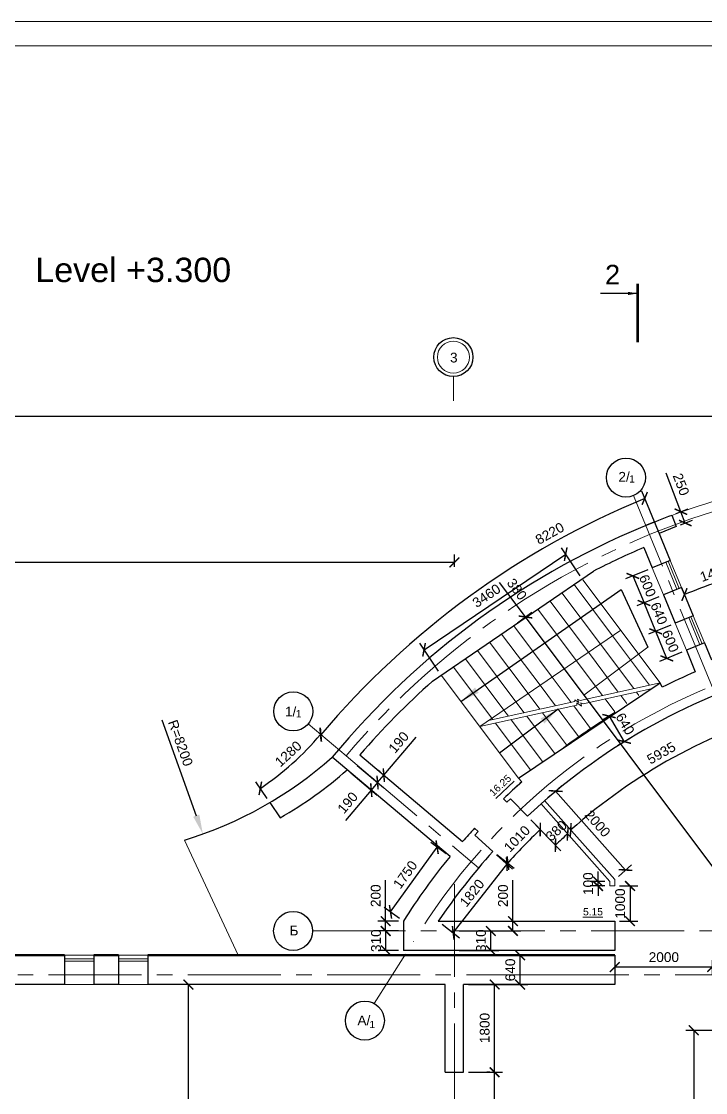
# Model space of a CAD drawing. Header units: millimetres. Extents: x -273 to 3634, y 3015 to 4572.
# Drawn here: x 3207.6 to 3348, y 3983.5 to 4203.3 of the extents above; entities that cross this region are included whole.
import ezdxf

# ---------------------------------------------------------------- set-up
doc = ezdxf.new("R2010")
doc.units = ezdxf.units.MM
doc.linetypes.add('ACAD_ISO10W100', pattern=[18, 12, -3, 0, -3])
doc.linetypes.add('CENTER2', pattern=[28.575, 19.05, -3.175, 3.175, -3.175])
doc.layers.add('@', color=250, linetype='Continuous', lineweight=60)
doc.styles.get("Standard").update_dxf_attribs({"font": 'arial.ttf', "height": 2})
doc.dimstyles.new('ISO-25', dxfattribs={"dimtxt": 2, "dimasz": 2, "dimexe": 1.6, "dimexo": 1, "dimgap": 1, "dimtad": 1, "dimdsep": 46, "dimtxsty": 'Standard', "dimblk": 'ARCHTICK', "dimcen": 2, "dimadec": 0, "dimazin": 0, "dimtfac": 1, "dimtmove": 0, "dimatfit": 3, "dimfxl": 1, "dimarcsym": 0})

# ---------------------------------------------------------------- blocks, each defined once
blk = doc.blocks.new('_ArchTick')
at = {"color": 0, "linetype": 'ByBlock', "lineweight": 15, "const_width": 0.15}
blk.add_lwpolyline([(-0.5, -0.5), (0.5, 0.5)], dxfattribs=at)
blk = doc.blocks.new('*D642')
at = {"layer": '@', "color": 0, "lineweight": -2, "transparency": 16777216}
for p, q in [((2935.43, 4094.91), (2935.43, 4123.82)), ((3356.43, 4114.67), (3356.43, 4123.82)), ((3356.43, 4122.22), (2935.43, 4122.22))]:
    blk.add_line(p, q, dxfattribs=at)
at = {"layer": 'Defpoints', "color": 0, "lineweight": 15, "transparency": 16777216}
for p in [(2935.43, 4122.22), (3356.43, 4113.67), (2935.43, 4093.91)]:
    blk.add_point(p, dxfattribs=at)
at = {"layer": '@', "color": 0, "lineweight": -2, "transparency": 16777216, "xscale": 2, "yscale": 2, "zscale": 2, "rotation": 180}
blk.add_blockref('_ArchTick', (2935.43, 4122.22), dxfattribs=at)
at = {"layer": '@', "color": 0, "lineweight": -2, "transparency": 16777216, "xscale": 2, "yscale": 2, "zscale": 2}
blk.add_blockref('_ArchTick', (3356.43, 4122.22), dxfattribs=at)
at = {"layer": '@', "color": 0, "lineweight": 15, "transparency": 16777216, "insert": (3145.25, 4124.24), "char_height": 2, "attachment_point": 5}
blk.add_mtext('42100', dxfattribs=at)
blk = doc.blocks.new('*D643')
at = {"layer": '@', "color": 0, "lineweight": -2, "transparency": 16777216}
for p, q in [((2995.43, 4093.31), (2995.43, 4093.91)), ((3296.43, 4091.42), (3296.43, 4093.91)), ((3296.43, 4092.31), (2995.43, 4092.31))]:
    blk.add_line(p, q, dxfattribs=at)
at = {"layer": 'Defpoints', "color": 0, "lineweight": 15, "transparency": 16777216}
for p in [(2995.43, 4092.31), (2995.43, 4092.31), (3296.43, 4090.42)]:
    blk.add_point(p, dxfattribs=at)
at = {"layer": '@', "color": 0, "lineweight": -2, "transparency": 16777216, "xscale": 2, "yscale": 2, "zscale": 2, "rotation": 180}
blk.add_blockref('_ArchTick', (2995.43, 4092.31), dxfattribs=at)
at = {"layer": '@', "color": 0, "lineweight": -2, "transparency": 16777216, "xscale": 2, "yscale": 2, "zscale": 2}
blk.add_blockref('_ArchTick', (3296.43, 4092.31), dxfattribs=at)
at = {"layer": '@', "color": 0, "lineweight": 15, "transparency": 16777216, "insert": (3168.18, 4094.33), "char_height": 2, "attachment_point": 5}
blk.add_mtext('30100', dxfattribs=at)
blk = doc.blocks.new('*D828')
at = {"layer": '@', "color": 0, "lineweight": -2, "transparency": 16777216}
for p, q in [((3342.91, 4102.7), (3339.91, 4110.6)), ((3341.95, 4102.34), (3344.4, 4103.27)), ((3343.8, 4100.37), (3342.91, 4102.7)), ((3342.84, 4100), (3345.29, 4100.94))]:
    blk.add_line(p, q, dxfattribs=at)
at = {"layer": 'Defpoints', "color": 0, "lineweight": 15, "transparency": 16777216}
for p in [(3341.02, 4101.99), (3341.91, 4099.65), (3343.8, 4100.37)]:
    blk.add_point(p, dxfattribs=at)
at = {"layer": '@', "color": 0, "lineweight": -2, "transparency": 16777216, "xscale": 2, "yscale": 2, "zscale": 2}
for p, rotation in [((3342.91, 4102.7), 110.8190490607094), ((3343.8, 4100.37), 290.8190490607094)]:
    blk.add_blockref('_ArchTick', p, dxfattribs=dict(at, rotation=rotation))
at = {"layer": '@', "color": 0, "lineweight": 15, "transparency": 16777216, "insert": (3342.94, 4108.3), "char_height": 2, "attachment_point": 5, "rotation": 290.819}
blk.add_mtext('250', dxfattribs=at)
blk = doc.blocks.new('*D829')
at = {"layer": '@', "color": 0, "lineweight": -2, "transparency": 16777216}
blk.add_line((3338.63, 4097.81), (3334.88, 4106.91), dxfattribs=at)
blk.add_arc((3401.75, 3944.87), 173.69, 112.426, 139.8196, dxfattribs=at)
at = {"layer": 'Defpoints', "color": 0, "lineweight": 15, "transparency": 16777216}
for p in [(3339.02, 4096.88), (3340.74, 4092.71), (3288.51, 4076.58), (3266.43, 4059.15), (3274.2, 4052.58)]:
    blk.add_point(p, dxfattribs=at)
at = {"layer": '@', "color": 0, "lineweight": -2, "transparency": 16777216, "xscale": 2, "yscale": 2, "zscale": 2}
for p, rotation in [((3335.49, 4105.43), 22.42595490476333), ((3269.05, 4056.94), 229.8195882931295)]:
    blk.add_blockref('_ArchTick', p, dxfattribs=dict(at, rotation=rotation))
at = {"layer": '@', "color": 0, "lineweight": 15, "transparency": 16777216, "insert": (3316, 4098.24), "char_height": 2, "attachment_point": 5, "rotation": 29.2108}
blk.add_mtext('8220', dxfattribs=at)
blk = doc.blocks.new('*D830')
at = {"layer": '@', "color": 0, "lineweight": -2, "transparency": 16777216}
blk.add_line((3236.39, 4059.97), (3243.47, 4040.33), dxfattribs=at)
at = {"layer": '@', "color": 0, "lineweight": 15, "transparency": 16777216}
blk.add_solid([(3244.1, 4040.56), (3242.85, 4040.11), (3244.83, 4036.57)], dxfattribs=at)
at = {"layer": 'Defpoints', "color": 0, "lineweight": 15, "transparency": 16777216}
for p in [(3217, 4113.7), (3244.83, 4036.57)]:
    blk.add_point(p, dxfattribs=at)
at = {"layer": '@', "color": 0, "lineweight": 15, "transparency": 16777216, "insert": (3240.24, 4055.24), "char_height": 2, "attachment_point": 5, "rotation": 289.8446}
blk.add_mtext('R=8200', dxfattribs=at)
blk = doc.blocks.new('*D698')
at = {"layer": '@', "color": 0, "lineweight": -2, "transparency": 16777216}
blk.add_line((3312.12, 4039.48), (3318.29, 4033.13), dxfattribs=at)
blk.add_arc((3368.03, 3982), 72.93, 131.5265, 134.2083, dxfattribs=at)
at = {"layer": 'Defpoints', "color": 0, "lineweight": 15, "transparency": 16777216}
for p in [(3307.93, 4043.79), (3314.19, 4042.8), (3311.43, 4040.19), (3318, 4035.07), (3328.33, 4026.84)]:
    blk.add_point(p, dxfattribs=at)
at = {"layer": '@', "color": 0, "lineweight": -2, "transparency": 16777216, "xscale": 2, "yscale": 2, "zscale": 2}
for p, rotation in [((3319.68, 4036.6), 41.52648655951358), ((3317.18, 4034.28), 224.2083280847324)]:
    blk.add_blockref('_ArchTick', p, dxfattribs=dict(at, rotation=rotation))
at = {"layer": '@', "color": 0, "lineweight": 15, "transparency": 16777216, "insert": (3317.36, 4037.24), "char_height": 2, "attachment_point": 5, "rotation": 42.5333}
blk.add_mtext('380', dxfattribs=at)
blk = doc.blocks.new('*D832')
at = {"layer": '@', "color": 0, "lineweight": -2, "transparency": 16777216}
for p, q in [((3325.9, 4026.84), (3325.9, 4028.84)), ((3327.33, 4026.84), (3324.3, 4026.84)), ((3325.9, 4025.9), (3325.9, 4026.84)), ((3327.33, 4025.9), (3324.3, 4025.9)), ((3325.9, 4025.9), (3325.9, 4023.9))]:
    blk.add_line(p, q, dxfattribs=at)
at = {"layer": 'Defpoints', "color": 0, "lineweight": 15, "transparency": 16777216}
for p in [(3325.9, 4026.84), (3328.33, 4026.84), (3328.33, 4025.9)]:
    blk.add_point(p, dxfattribs=at)
at = {"layer": '@', "color": 0, "lineweight": -2, "transparency": 16777216, "xscale": 2, "yscale": 2, "zscale": 2}
for p, rotation in [((3325.9, 4026.84), 270), ((3325.9, 4025.9), 90)]:
    blk.add_blockref('_ArchTick', p, dxfattribs=dict(at, rotation=rotation))
at = {"layer": '@', "color": 0, "lineweight": 15, "transparency": 16777216, "insert": (3323.88, 4026.37), "char_height": 2, "attachment_point": 5, "rotation": 90}
blk.add_mtext('100', dxfattribs=at)
blk = doc.blocks.new('*D699')
at = {"layer": '@', "color": 0, "lineweight": -2, "transparency": 16777216}
blk.add_line((3312.12, 4039.48), (3318.29, 4033.13), dxfattribs=at)
blk.add_arc((3368.03, 3982), 72.93, 131.5265, 134.2083, dxfattribs=at)
at = {"layer": 'Defpoints', "color": 0, "lineweight": 15, "transparency": 16777216}
for p in [(3307.93, 4043.79), (3314.19, 4042.8), (3311.43, 4040.19), (3318, 4035.07), (3328.33, 4026.84)]:
    blk.add_point(p, dxfattribs=at)
at = {"layer": '@', "color": 0, "lineweight": -2, "transparency": 16777216, "xscale": 2, "yscale": 2, "zscale": 2}
for p, rotation in [((3319.68, 4036.6), 41.52648655951342), ((3317.18, 4034.28), 224.20832808473)]:
    blk.add_blockref('_ArchTick', p, dxfattribs=dict(at, rotation=rotation))
at = {"layer": '@', "color": 0, "lineweight": 15, "transparency": 16777216, "insert": (3317.36, 4037.24), "char_height": 2, "attachment_point": 5, "rotation": 42.5333}
blk.add_mtext('380', dxfattribs=at)
blk = doc.blocks.new('*D700')
at = {"layer": '@', "color": 0, "lineweight": -2, "transparency": 16777216}
for p, q in [((3315.73, 4044.08), (3318.41, 4046.44)), ((3317.21, 4045.38), (3331.55, 4029.18)), ((3330.08, 4027.88), (3332.75, 4030.24))]:
    blk.add_line(p, q, dxfattribs=at)
at = {"layer": 'Defpoints', "color": 0, "lineweight": 15, "transparency": 16777216}
for p in [(3314.98, 4043.41), (3331.55, 4029.18), (3329.33, 4027.21)]:
    blk.add_point(p, dxfattribs=at)
at = {"layer": '@', "color": 0, "lineweight": -2, "transparency": 16777216, "xscale": 2, "yscale": 2, "zscale": 2}
for p, rotation in [((3317.21, 4045.38), 131.5264865595127), ((3331.55, 4029.18), 311.5264865595127)]:
    blk.add_blockref('_ArchTick', p, dxfattribs=dict(at, rotation=rotation))
at = {"layer": '@', "color": 0, "lineweight": 15, "transparency": 16777216, "insert": (3325.81, 4038.71), "char_height": 2, "attachment_point": 5, "rotation": 311.5265}
blk.add_mtext('2000', dxfattribs=at)
blk = doc.blocks.new('*D701')
at = {"layer": '@', "color": 0, "lineweight": -2, "transparency": 16777216}
blk.add_line((3363.33, 4068.69), (3365.67, 4060.62), dxfattribs=at)
blk.add_arc((3397.78, 3949.92), 116.86, 106.1767, 131.5265, dxfattribs=at)
at = {"layer": 'Defpoints', "color": 0, "lineweight": 15, "transparency": 16777216}
for p in [(3361.37, 4075.43), (3363.05, 4069.65), (3349.08, 4056.15), (3314.94, 4043.46), (3329.33, 4027.21)]:
    blk.add_point(p, dxfattribs=at)
at = {"layer": '@', "color": 0, "lineweight": -2, "transparency": 16777216, "xscale": 2, "yscale": 2, "zscale": 2}
for p, rotation in [((3365.22, 4062.15), 16.17674262462586), ((3320.3, 4037.41), 221.526486559513)]:
    blk.add_blockref('_ArchTick', p, dxfattribs=dict(at, rotation=rotation))
at = {"layer": '@', "color": 0, "lineweight": 15, "transparency": 16777216, "insert": (3338.88, 4053.18), "char_height": 2, "attachment_point": 5, "rotation": 29.7008}
blk.add_mtext('5935', dxfattribs=at)
blk = doc.blocks.new('*D714')
at = {"layer": '@', "color": 0, "lineweight": -2, "transparency": 16777216}
for p, q in [((3308.44, 4018.68), (3308.44, 4027.12)), ((3304.92, 4018.68), (3310.04, 4018.68)), ((3308.44, 4016.68), (3308.44, 4018.68)), ((3304.92, 4016.68), (3310.04, 4016.68))]:
    blk.add_line(p, q, dxfattribs=at)
at = {"layer": 'Defpoints', "color": 0, "lineweight": 15, "transparency": 16777216}
for p in [(3303.92, 4018.68), (3308.44, 4018.68), (3303.92, 4016.68)]:
    blk.add_point(p, dxfattribs=at)
at = {"layer": '@', "color": 0, "lineweight": -2, "transparency": 16777216, "xscale": 2, "yscale": 2, "zscale": 2}
for p, rotation in [((3308.44, 4018.68), 90), ((3308.44, 4016.68), 270)]:
    blk.add_blockref('_ArchTick', p, dxfattribs=dict(at, rotation=rotation))
at = {"layer": '@', "color": 0, "lineweight": 15, "transparency": 16777216, "insert": (3306.42, 4023.9), "char_height": 2, "attachment_point": 5, "rotation": 90}
blk.add_mtext('200', dxfattribs=at)
blk = doc.blocks.new('*D864')
at = {"layer": '@', "color": 0, "lineweight": -2, "transparency": 16777216}
for p, q in [((3282.32, 4018.68), (3282.32, 4027.12)), ((3284.97, 4018.68), (3280.72, 4018.68)), ((3282.32, 4016.68), (3282.32, 4018.68)), ((3284.97, 4016.68), (3280.72, 4016.68))]:
    blk.add_line(p, q, dxfattribs=at)
at = {"layer": 'Defpoints', "color": 0, "lineweight": 15, "transparency": 16777216}
for p in [(3285.97, 4018.68), (3282.32, 4016.68), (3285.97, 4016.68)]:
    blk.add_point(p, dxfattribs=at)
at = {"layer": '@', "color": 0, "lineweight": -2, "transparency": 16777216, "xscale": 2, "yscale": 2, "zscale": 2}
for p, rotation in [((3282.32, 4018.68), 90), ((3282.32, 4016.68), 270)]:
    blk.add_blockref('_ArchTick', p, dxfattribs=dict(at, rotation=rotation))
at = {"layer": '@', "color": 0, "lineweight": 15, "transparency": 16777216, "insert": (3280.3, 4023.9), "char_height": 2, "attachment_point": 5, "rotation": 90}
blk.add_mtext('200', dxfattribs=at)
blk = doc.blocks.new('*D865')
at = {"layer": '@', "color": 0, "lineweight": -2, "transparency": 16777216}
for p, q in [((3283.33, 4020.58), (3292.9, 4033.85)), ((3294.72, 4032.53), (3291.6, 4034.79)), ((3285.15, 4019.26), (3282.03, 4021.51))]:
    blk.add_line(p, q, dxfattribs=at)
at = {"layer": 'Defpoints', "color": 0, "lineweight": 15, "transparency": 16777216}
for p in [(3292.9, 4033.85), (3295.54, 4031.95), (3285.97, 4018.68)]:
    blk.add_point(p, dxfattribs=at)
at = {"layer": '@', "color": 0, "lineweight": -2, "transparency": 16777216, "xscale": 2, "yscale": 2, "zscale": 2}
for p, rotation in [((3292.9, 4033.85), 54.20815051343161), ((3283.33, 4020.58), 234.2081505134316)]:
    blk.add_blockref('_ArchTick', p, dxfattribs=dict(at, rotation=rotation))
at = {"layer": '@', "color": 0, "lineweight": 15, "transparency": 16777216, "insert": (3286.36, 4028.23), "char_height": 2, "attachment_point": 5, "rotation": 54.2082}
blk.add_mtext('1750', dxfattribs=at)
blk = doc.blocks.new('*D715')
at = {"layer": '@', "color": 0, "lineweight": -2, "transparency": 16777216}
for p, q in [((3305.14, 4032.37), (3308.68, 4029.59)), ((3296.2, 4016.27), (3307.42, 4030.58)), ((3293.92, 4018.06), (3297.46, 4015.28))]:
    blk.add_line(p, q, dxfattribs=at)
at = {"layer": 'Defpoints', "color": 0, "lineweight": 15, "transparency": 16777216}
for p in [(3304.35, 4032.99), (3307.42, 4030.58), (3293.13, 4018.68)]:
    blk.add_point(p, dxfattribs=at)
at = {"layer": '@', "color": 0, "lineweight": -2, "transparency": 16777216, "xscale": 2, "yscale": 2, "zscale": 2}
for p, rotation in [((3307.42, 4030.58), 51.90416584074842), ((3296.2, 4016.27), 231.9041658407484)]:
    blk.add_blockref('_ArchTick', p, dxfattribs=dict(at, rotation=rotation))
at = {"layer": '@', "color": 0, "lineweight": 15, "transparency": 16777216, "insert": (3300.05, 4024.46), "char_height": 2, "attachment_point": 5, "rotation": 51.9042}
blk.add_mtext('1820', dxfattribs=at)
blk = doc.blocks.new('*D866')
at = {"layer": '@', "color": 0, "lineweight": -2, "transparency": 16777216}
for p, q in [((3240.86, 4005.68), (3240.26, 4005.68)), ((3241.86, 3949.68), (3241.86, 4005.68)), ((3240.86, 3949.68), (3240.26, 3949.68))]:
    blk.add_line(p, q, dxfattribs=at)
at = {"layer": 'Defpoints', "color": 0, "lineweight": 15, "transparency": 16777216}
for p in [(3241.86, 4005.68), (3241.86, 4005.68), (3241.86, 3949.68)]:
    blk.add_point(p, dxfattribs=at)
at = {"layer": '@', "color": 0, "lineweight": -2, "transparency": 16777216, "xscale": 2, "yscale": 2, "zscale": 2}
for p, rotation in [((3241.86, 4005.68), 90), ((3241.86, 3949.68), 270)]:
    blk.add_blockref('_ArchTick', p, dxfattribs=dict(at, rotation=rotation))
at = {"layer": '@', "color": 0, "lineweight": 15, "transparency": 16777216, "insert": (3239.84, 3978.03), "char_height": 2, "attachment_point": 5, "rotation": 90}
blk.add_mtext('5600', dxfattribs=at)
blk = doc.blocks.new('*D867')
at = {"layer": '@', "color": 0, "lineweight": -2, "transparency": 16777216}
for p, q in [((3303.68, 3987.68), (3303.08, 3987.68)), ((3304.68, 3967.68), (3304.68, 3987.68)), ((3299.33, 3967.68), (3306.28, 3967.68))]:
    blk.add_line(p, q, dxfattribs=at)
at = {"layer": 'Defpoints', "color": 0, "lineweight": 15, "transparency": 16777216}
for p in [(3304.68, 3987.68), (3304.68, 3987.68), (3298.33, 3967.68)]:
    blk.add_point(p, dxfattribs=at)
at = {"layer": '@', "color": 0, "lineweight": -2, "transparency": 16777216, "xscale": 2, "yscale": 2, "zscale": 2}
for p, rotation in [((3304.68, 3987.68), 90), ((3304.68, 3967.68), 270)]:
    blk.add_blockref('_ArchTick', p, dxfattribs=dict(at, rotation=rotation))
at = {"layer": '@', "color": 0, "lineweight": 15, "transparency": 16777216, "insert": (3302.66, 3977.9), "char_height": 2, "attachment_point": 5, "rotation": 90}
blk.add_mtext('2000', dxfattribs=at)
blk = doc.blocks.new('*D868')
at = {"layer": '@', "color": 0, "lineweight": -2, "transparency": 16777216}
for p, q in [((3297.43, 4016.68), (3305.52, 4016.68)), ((3303.92, 4012.68), (3303.92, 4016.68)), ((3297.43, 4012.68), (3305.52, 4012.68))]:
    blk.add_line(p, q, dxfattribs=at)
at = {"layer": 'Defpoints', "color": 0, "lineweight": 15, "transparency": 16777216}
for p in [(3296.43, 4016.68), (3303.92, 4016.68), (3296.43, 4012.68)]:
    blk.add_point(p, dxfattribs=at)
at = {"layer": '@', "color": 0, "lineweight": -2, "transparency": 16777216, "xscale": 2, "yscale": 2, "zscale": 2}
for p, rotation in [((3303.92, 4016.68), 90), ((3303.92, 4012.68), 270)]:
    blk.add_blockref('_ArchTick', p, dxfattribs=dict(at, rotation=rotation))
at = {"layer": '@', "color": 0, "lineweight": 15, "transparency": 16777216, "insert": (3301.9, 4014.68), "char_height": 2, "attachment_point": 5, "rotation": 90}
blk.add_mtext('310', dxfattribs=at)
blk = doc.blocks.new('*D869')
at = {"layer": '@', "color": 0, "lineweight": -2, "transparency": 16777216}
for p, q in [((3284.97, 4016.68), (3280.78, 4016.68)), ((3282.38, 4012.68), (3282.38, 4016.68)), ((3284.97, 4012.68), (3280.78, 4012.68))]:
    blk.add_line(p, q, dxfattribs=at)
at = {"layer": 'Defpoints', "color": 0, "lineweight": 15, "transparency": 16777216}
for p in [(3282.38, 4016.68), (3285.97, 4016.68), (3285.97, 4012.68)]:
    blk.add_point(p, dxfattribs=at)
at = {"layer": '@', "color": 0, "lineweight": -2, "transparency": 16777216, "xscale": 2, "yscale": 2, "zscale": 2}
for p, rotation in [((3282.38, 4016.68), 90), ((3282.38, 4012.68), 270)]:
    blk.add_blockref('_ArchTick', p, dxfattribs=dict(at, rotation=rotation))
at = {"layer": '@', "color": 0, "lineweight": 15, "transparency": 16777216, "insert": (3280.36, 4014.68), "char_height": 2, "attachment_point": 5, "rotation": 90}
blk.add_mtext('310', dxfattribs=at)
blk = doc.blocks.new('*D716')
at = {"layer": '@', "color": 0, "lineweight": -2, "transparency": 16777216}
for p, q in [((3305.92, 4011.68), (3311.53, 4011.68)), ((3309.93, 4005.68), (3309.93, 4011.68)), ((3305.68, 4005.68), (3311.53, 4005.68))]:
    blk.add_line(p, q, dxfattribs=at)
at = {"layer": 'Defpoints', "color": 0, "lineweight": 15, "transparency": 16777216}
for p in [(3304.92, 4011.68), (3309.93, 4011.68), (3304.68, 4005.68)]:
    blk.add_point(p, dxfattribs=at)
at = {"layer": '@', "color": 0, "lineweight": -2, "transparency": 16777216, "xscale": 2, "yscale": 2, "zscale": 2}
for p, rotation in [((3309.93, 4011.68), 90), ((3309.93, 4005.68), 270)]:
    blk.add_blockref('_ArchTick', p, dxfattribs=dict(at, rotation=rotation))
at = {"layer": '@', "color": 0, "lineweight": 15, "transparency": 16777216, "insert": (3307.91, 4008.68), "char_height": 2, "attachment_point": 5, "rotation": 90}
blk.add_mtext('640', dxfattribs=at)
blk = doc.blocks.new('*D870')
at = {"layer": '@', "color": 0, "lineweight": -2, "transparency": 16777216}
for p, q in [((3299.33, 4005.68), (3306.28, 4005.68)), ((3304.68, 3987.68), (3304.68, 4005.68)), ((3299.33, 3987.68), (3306.28, 3987.68))]:
    blk.add_line(p, q, dxfattribs=at)
at = {"layer": 'Defpoints', "color": 0, "lineweight": 15, "transparency": 16777216}
for p in [(3298.33, 4005.68), (3304.68, 4005.68), (3298.33, 3987.68)]:
    blk.add_point(p, dxfattribs=at)
at = {"layer": '@', "color": 0, "lineweight": -2, "transparency": 16777216, "xscale": 2, "yscale": 2, "zscale": 2}
for p, rotation in [((3304.68, 4005.68), 90), ((3304.68, 3987.68), 270)]:
    blk.add_blockref('_ArchTick', p, dxfattribs=dict(at, rotation=rotation))
at = {"layer": '@', "color": 0, "lineweight": 15, "transparency": 16777216, "insert": (3302.66, 3996.76), "char_height": 2, "attachment_point": 5, "rotation": 90}
blk.add_mtext('1800', dxfattribs=at)
blk = doc.blocks.new('*D871')
at = {"layer": '@', "color": 0, "lineweight": -2, "transparency": 16777216}
blk.add_line((3258.02, 4043.85), (3255.73, 4047.27), dxfattribs=at)
blk.add_arc((3223.19, 4095.66), 59.92, 303.9129, 319.8196, dxfattribs=at)
at = {"layer": 'Defpoints', "color": 0, "lineweight": 15, "transparency": 16777216}
for p in [(3266.43, 4059.15), (3274.2, 4052.58), (3261.07, 4049.24), (3258.58, 4043.02), (3260.68, 4039.89)]:
    blk.add_point(p, dxfattribs=at)
at = {"layer": '@', "color": 0, "lineweight": -2, "transparency": 16777216, "xscale": 2, "yscale": 2, "zscale": 2}
for p, rotation in [((3268.97, 4057), 49.81958829313516), ((3256.62, 4045.94), 213.9129240119508)]:
    blk.add_blockref('_ArchTick', p, dxfattribs=dict(at, rotation=rotation))
at = {"layer": '@', "color": 0, "lineweight": 15, "transparency": 16777216, "insert": (3262.35, 4053.02), "char_height": 2, "attachment_point": 5, "rotation": 42.5578}
blk.add_mtext('1280', dxfattribs=at)
blk = doc.blocks.new('*D717')
at = {"layer": '@', "color": 0, "lineweight": -2, "transparency": 16777216}
for p, q in [((3281.96, 4048.65), (3288.56, 4056.46)), ((3280.67, 4047.12), (3281.96, 4048.65)), ((3281.2, 4049.29), (3280.74, 4049.68)), ((3280.67, 4047.12), (3279.38, 4045.59)), ((3279.91, 4047.76), (3279.45, 4048.15))]:
    blk.add_line(p, q, dxfattribs=at)
at = {"layer": 'Defpoints', "color": 0, "lineweight": 15, "transparency": 16777216}
for p in [(3281.96, 4048.65), (3281.96, 4048.65), (3280.67, 4047.12)]:
    blk.add_point(p, dxfattribs=at)
at = {"layer": '@', "color": 0, "lineweight": -2, "transparency": 16777216, "xscale": 2, "yscale": 2, "zscale": 2}
for p, rotation in [((3280.67, 4047.12), 49.8195882930697), ((3281.96, 4048.65), 229.8195882930697)]:
    blk.add_blockref('_ArchTick', p, dxfattribs=dict(at, rotation=rotation))
at = {"layer": '@', "color": 0, "lineweight": 15, "transparency": 16777216, "insert": (3285.01, 4055.38), "char_height": 2, "attachment_point": 5, "rotation": 49.8196}
blk.add_mtext('190', dxfattribs=at)
blk = doc.blocks.new('*D872')
at = {"layer": '@', "color": 0, "lineweight": -2, "transparency": 16777216}
for p, q in [((3275.21, 4049.11), (3280.61, 4044.56)), ((3276.5, 4050.64), (3281.9, 4046.08)), ((3280.67, 4047.12), (3279.38, 4045.59)), ((3279.38, 4045.59), (3274.08, 4039.31))]:
    blk.add_line(p, q, dxfattribs=at)
at = {"layer": 'Defpoints', "color": 0, "lineweight": 15, "transparency": 16777216}
for p in [(3275.74, 4051.29), (3274.45, 4049.76), (3280.67, 4047.12)]:
    blk.add_point(p, dxfattribs=at)
at = {"layer": '@', "color": 0, "lineweight": -2, "transparency": 16777216, "xscale": 2, "yscale": 2, "zscale": 2}
for p, rotation in [((3280.67, 4047.12), 49.81958829306529), ((3279.38, 4045.59), 229.8195882930653)]:
    blk.add_blockref('_ArchTick', p, dxfattribs=dict(at, rotation=rotation))
at = {"layer": '@', "color": 0, "lineweight": 15, "transparency": 16777216, "insert": (3274.54, 4042.99), "char_height": 2, "attachment_point": 5, "rotation": 49.8196}
blk.add_mtext('190', dxfattribs=at)
blk = doc.blocks.new('*D718')
at = {"layer": '@', "color": 0, "lineweight": -2, "transparency": 16777216}
for p, q in [((3312.12, 4039.48), (3315.17, 4036.35)), ((3305.09, 4032.31), (3308.37, 4029.33))]:
    blk.add_line(p, q, dxfattribs=at)
blk.add_arc((3426.52, 3921.87), 161.31, 134.2083, 137.7142, dxfattribs=at)
at = {"layer": 'Defpoints', "color": 0, "lineweight": 15, "transparency": 16777216}
for p in [(3307.93, 4043.79), (3311.43, 4040.19), (3300.65, 4036.35), (3304.35, 4032.99), (3309.43, 4032.81)]:
    blk.add_point(p, dxfattribs=at)
at = {"layer": '@', "color": 0, "lineweight": -2, "transparency": 16777216, "xscale": 2, "yscale": 2, "zscale": 2}
for p, rotation in [((3314.05, 4037.5), 44.20832808473362), ((3307.19, 4030.4), 227.7142141927249)]:
    blk.add_blockref('_ArchTick', p, dxfattribs=dict(at, rotation=rotation))
at = {"layer": '@', "color": 0, "lineweight": 15, "transparency": 16777216, "insert": (3309.28, 4035.58), "char_height": 2, "attachment_point": 5, "rotation": 45.8786}
blk.add_mtext('1010', dxfattribs=at)
blk = doc.blocks.new('*D873')
at = {"layer": '@', "color": 0, "lineweight": -2, "transparency": 16777216}
for p, q in [((3322.25, 4089.57), (3318.38, 4095.32)), ((3290.21, 4074.38), (3319.27, 4093.99)), ((3293.19, 4069.97), (3289.32, 4075.71))]:
    blk.add_line(p, q, dxfattribs=at)
at = {"layer": 'Defpoints', "color": 0, "lineweight": 15, "transparency": 16777216}
for p in [(3319.27, 4093.99), (3322.81, 4088.75), (3293.75, 4069.14)]:
    blk.add_point(p, dxfattribs=at)
at = {"layer": '@', "color": 0, "lineweight": -2, "transparency": 16777216, "xscale": 2, "yscale": 2, "zscale": 2}
for p, rotation in [((3319.27, 4093.99), 34.00997803121487), ((3290.21, 4074.38), 214.0099780312148)]:
    blk.add_blockref('_ArchTick', p, dxfattribs=dict(at, rotation=rotation))
at = {"layer": '@', "color": 0, "lineweight": 15, "transparency": 16777216, "insert": (3303.02, 4085.46), "char_height": 2, "attachment_point": 5, "rotation": 34.01}
blk.add_mtext('3460', dxfattribs=at)
blk = doc.blocks.new('*D874')
at = {"layer": '@', "color": 0, "lineweight": -2, "transparency": 16777216}
for p, q in [((3311.01, 4081.1), (3305.72, 4088.15)), ((3309.41, 4079.9), (3312.29, 4082.06)), ((3503.87, 3823.69), (3311.01, 4081.1)), ((3502.28, 3822.5), (3505.15, 3824.65))]:
    blk.add_line(p, q, dxfattribs=at)
at = {"layer": 'Defpoints', "color": 0, "lineweight": 15, "transparency": 16777216}
for p in [(3308.61, 4079.3), (3503.87, 3823.69), (3501.48, 3821.9)]:
    blk.add_point(p, dxfattribs=at)
at = {"layer": '@', "color": 0, "lineweight": -2, "transparency": 16777216, "xscale": 2, "yscale": 2, "zscale": 2}
for p, rotation in [((3311.01, 4081.1), 126.8437671405722), ((3503.87, 3823.69), 306.8437671405722)]:
    blk.add_blockref('_ArchTick', p, dxfattribs=dict(at, rotation=rotation))
at = {"layer": '@', "color": 0, "lineweight": 15, "transparency": 16777216, "insert": (3309.26, 4086.79), "char_height": 2, "attachment_point": 5, "rotation": 306.8438}
blk.add_mtext('380', dxfattribs=at)
blk = doc.blocks.new('*D903')
at = {"layer": '@', "color": 0, "lineweight": -2, "transparency": 16777216}
for p, q in [((3330.33, 4025.9), (3334.07, 4025.9)), ((3332.47, 4025.9), (3332.47, 4018.68)), ((3330.33, 4018.68), (3334.07, 4018.68))]:
    blk.add_line(p, q, dxfattribs=at)
at = {"layer": 'Defpoints', "color": 0, "lineweight": 15, "transparency": 16777216}
for p in [(3329.33, 4025.9), (3329.33, 4018.68), (3332.47, 4018.68)]:
    blk.add_point(p, dxfattribs=at)
at = {"layer": '@', "color": 0, "lineweight": -2, "transparency": 16777216, "xscale": 2, "yscale": 2, "zscale": 2}
for p, rotation in [((3332.47, 4025.9), 90), ((3332.47, 4018.68), 270)]:
    blk.add_blockref('_ArchTick', p, dxfattribs=dict(at, rotation=rotation))
at = {"layer": '@', "color": 0, "lineweight": 15, "transparency": 16777216, "insert": (3330.45, 4022.29), "char_height": 2, "attachment_point": 5, "rotation": 90}
blk.add_mtext('1000', dxfattribs=at)
blk = doc.blocks.new('*D801')
at = {"layer": '@', "color": 0, "lineweight": -2, "transparency": 16777216}
for p, q in [((3353.43, 3996.28), (3343.94, 3996.28)), ((3345.54, 3996.28), (3345.54, 3899.08)), ((3353.43, 3899.08), (3343.94, 3899.08))]:
    blk.add_line(p, q, dxfattribs=at)
at = {"layer": 'Defpoints', "color": 0, "lineweight": 15, "transparency": 16777216}
for p in [(3354.43, 3996.28), (3345.54, 3899.08), (3354.43, 3899.08)]:
    blk.add_point(p, dxfattribs=at)
at = {"layer": '@', "color": 0, "lineweight": -2, "transparency": 16777216, "xscale": 2, "yscale": 2, "zscale": 2}
for p, rotation in [((3345.54, 3996.28), 90), ((3345.54, 3899.08), 270)]:
    blk.add_blockref('_ArchTick', p, dxfattribs=dict(at, rotation=rotation))
at = {"layer": '@', "color": 0, "lineweight": 15, "transparency": 16777216, "insert": (3343.52, 3949.29), "char_height": 2, "attachment_point": 5, "rotation": 90}
blk.add_mtext('2000', dxfattribs=at)
blk = doc.blocks.new('*D803')
at = {"layer": '@', "color": 0, "lineweight": -2, "transparency": 16777216}
for p, q in [((3329.33, 4010.68), (3329.33, 4007.67)), ((3349.33, 4009.27), (3329.33, 4009.27)), ((3349.33, 4010.68), (3349.33, 4007.67))]:
    blk.add_line(p, q, dxfattribs=at)
at = {"layer": 'Defpoints', "color": 0, "lineweight": 15, "transparency": 16777216}
for p in [(3329.33, 4011.68), (3349.33, 4011.68), (3329.33, 4009.27)]:
    blk.add_point(p, dxfattribs=at)
at = {"layer": '@', "color": 0, "lineweight": -2, "transparency": 16777216, "xscale": 2, "yscale": 2, "zscale": 2, "rotation": 180}
blk.add_blockref('_ArchTick', (3329.33, 4009.27), dxfattribs=at)
at = {"layer": '@', "color": 0, "lineweight": -2, "transparency": 16777216, "xscale": 2, "yscale": 2, "zscale": 2}
blk.add_blockref('_ArchTick', (3349.33, 4009.27), dxfattribs=at)
at = {"layer": '@', "color": 0, "lineweight": 15, "transparency": 16777216, "insert": (3339.41, 4011.29), "char_height": 2, "attachment_point": 5}
blk.add_mtext('2000', dxfattribs=at)
blk = doc.blocks.new('*D663')
at = {"layer": '@', "color": 0, "lineweight": -2, "transparency": 16777216}
for p, q in [((3329.43, 4061.51), (3326.79, 4059.94)), ((3328.17, 4060.76), (3331.3, 4055.51)), ((3332.56, 4056.26), (3329.92, 4054.69))]:
    blk.add_line(p, q, dxfattribs=at)
at = {"layer": 'Defpoints', "color": 0, "lineweight": 15, "transparency": 16777216}
for p in [(3330.29, 4062.02), (3331.3, 4055.51), (3333.42, 4056.78)]:
    blk.add_point(p, dxfattribs=at)
at = {"layer": '@', "color": 0, "lineweight": -2, "transparency": 16777216, "xscale": 2, "yscale": 2, "zscale": 2}
for p, rotation in [((3328.17, 4060.76), 120.7898101294923), ((3331.3, 4055.51), 300.7898101294923)]:
    blk.add_blockref('_ArchTick', p, dxfattribs=dict(at, rotation=rotation))
at = {"layer": '@', "color": 0, "lineweight": 15, "transparency": 16777216, "insert": (3331.47, 4059.17), "char_height": 2, "attachment_point": 5, "rotation": 300.7898}
blk.add_mtext('640', dxfattribs=at)
blk = doc.blocks.new('*D664')
at = {"layer": '@', "color": 0, "lineweight": -2, "transparency": 16777216}
for p, q in [((3361.09, 4076.39), (3356.59, 4091.92)), ((3343.75, 4085.4), (3343.02, 4087.17))]:
    blk.add_line(p, q, dxfattribs=at)
blk.add_arc((3393.31, 3965.32), 130.22, 106.1767, 112.426, dxfattribs=at)
at = {"layer": 'Defpoints', "color": 0, "lineweight": 15, "transparency": 16777216}
for p in [(3348.04, 4087.42), (3344.13, 4084.48), (3361.37, 4075.43), (3349.17, 4072.28), (3363.05, 4069.65)]:
    blk.add_point(p, dxfattribs=at)
at = {"layer": '@', "color": 0, "lineweight": -2, "transparency": 16777216, "xscale": 2, "yscale": 2, "zscale": 2}
for p, rotation in [((3357.03, 4090.38), 16.17674262462905), ((3343.63, 4085.69), 202.4259549047219)]:
    blk.add_blockref('_ArchTick', p, dxfattribs=dict(at, rotation=rotation))
at = {"layer": '@', "color": 0, "lineweight": 15, "transparency": 16777216, "insert": (3349.85, 4090.22), "char_height": 2, "attachment_point": 5, "rotation": 19.185}
blk.add_mtext('1407', dxfattribs=at)
blk = doc.blocks.new('*D809')
at = {"layer": '@', "color": 0, "lineweight": -2, "transparency": 16777216}
for p, q in [((3340.81, 4079.42), (3336.26, 4077.54)), ((3340.03, 4072.6), (3337.74, 4078.15)), ((3343.1, 4073.87), (3338.55, 4071.99))]:
    blk.add_line(p, q, dxfattribs=at)
at = {"layer": 'Defpoints', "color": 0, "lineweight": 15, "transparency": 16777216}
for p in [(3341.74, 4079.8), (3337.74, 4078.15), (3344.03, 4074.25)]:
    blk.add_point(p, dxfattribs=at)
at = {"layer": '@', "color": 0, "lineweight": -2, "transparency": 16777216, "xscale": 2, "yscale": 2, "zscale": 2}
for p, rotation in [((3337.74, 4078.15), 112.4259549046791), ((3340.03, 4072.6), 292.425954904679)]:
    blk.add_blockref('_ArchTick', p, dxfattribs=dict(at, rotation=rotation))
at = {"layer": '@', "color": 0, "lineweight": 15, "transparency": 16777216, "insert": (3340.75, 4076.15), "char_height": 2, "attachment_point": 5, "rotation": 292.426}
blk.add_mtext('600', dxfattribs=at)
blk = doc.blocks.new('*D810')
at = {"layer": '@', "color": 0, "lineweight": -2, "transparency": 16777216}
for p, q in [((3336.12, 4090.79), (3331.57, 4088.91)), ((3333.05, 4089.52), (3335.34, 4083.97)), ((3338.41, 4085.24), (3333.86, 4083.36))]:
    blk.add_line(p, q, dxfattribs=at)
at = {"layer": 'Defpoints', "color": 0, "lineweight": 15, "transparency": 16777216}
for p in [(3337.05, 4091.17), (3335.34, 4083.97), (3339.34, 4085.62)]:
    blk.add_point(p, dxfattribs=at)
at = {"layer": '@', "color": 0, "lineweight": -2, "transparency": 16777216, "xscale": 2, "yscale": 2, "zscale": 2}
for p, rotation in [((3333.05, 4089.52), 112.4259549046888), ((3335.34, 4083.97), 292.4259549046888)]:
    blk.add_blockref('_ArchTick', p, dxfattribs=dict(at, rotation=rotation))
at = {"layer": '@', "color": 0, "lineweight": 15, "transparency": 16777216, "insert": (3336.06, 4087.51), "char_height": 2, "attachment_point": 5, "rotation": 292.426}
blk.add_mtext('600', dxfattribs=at)
blk = doc.blocks.new('*D811')
at = {"layer": '@', "color": 0, "lineweight": -2, "transparency": 16777216}
for p, q in [((3338.41, 4085.24), (3333.86, 4083.36)), ((3337.74, 4078.15), (3335.34, 4083.97)), ((3340.81, 4079.42), (3336.26, 4077.54))]:
    blk.add_line(p, q, dxfattribs=at)
at = {"layer": 'Defpoints', "color": 0, "lineweight": 15, "transparency": 16777216}
for p in [(3335.34, 4083.97), (3339.34, 4085.62), (3341.74, 4079.8)]:
    blk.add_point(p, dxfattribs=at)
at = {"layer": '@', "color": 0, "lineweight": -2, "transparency": 16777216, "xscale": 2, "yscale": 2, "zscale": 2}
for p, rotation in [((3335.34, 4083.97), 112.4259549046888), ((3337.74, 4078.15), 292.4259549046888)]:
    blk.add_blockref('_ArchTick', p, dxfattribs=dict(at, rotation=rotation))
at = {"layer": '@', "color": 0, "lineweight": 15, "transparency": 16777216, "insert": (3338.41, 4081.83), "char_height": 2, "attachment_point": 5, "rotation": 292.426}
blk.add_mtext('640', dxfattribs=at)

msp = doc.modelspace()

# ---------------------------------------------------------------- linework, layer by layer
at = {"color": 7, "lineweight": 15}
for p, q in [((2792.716, 4203.3), (3633.716, 4203.3)), ((3628.716, 4198.3), (2812.716, 4198.3))]:
    msp.add_line(p, q, dxfattribs=at)
at = {"layer": '@', "color": 0, "lineweight": 100}
msp.add_line((3334.076, 4137.485), (3334.076, 4149.485), dxfattribs=at)
at = {"layer": '@', "color": 0, "lineweight": 15}
for p, q in [((3296.227, 4125.419), (3296.227, 4130.419)), ((3334.685, 4102.307), (3333.159, 4106.005)), ((3337.489, 4100.58), (3341.019, 4101.986)), ((3340.276, 4092.517), (3342.566, 4086.969)), ((3340.738, 4092.707), (3343.028, 4087.159)), ((3337.046, 4091.167), (3339.336, 4085.619)), ((3339.814, 4092.326), (3342.103, 4086.778)), ((3338.652, 4067.604), (3322.811, 4088.745)), ((3326.4, 4075.546), (3318.511, 4086.075)), ((3328.876, 4077.24), (3320.987, 4087.768)), ((3323.924, 4073.852), (3316.035, 4084.381)), ((3321.448, 4072.158), (3313.559, 4082.687)), ((3316.496, 4068.771), (3308.607, 4079.299)), ((3318.972, 4070.465), (3311.083, 4080.993)), ((3341.736, 4079.803), (3344.026, 4074.255)), ((3344.504, 4080.961), (3346.793, 4075.413)), ((3344.966, 4081.152), (3347.256, 4075.604)), ((3345.428, 4081.343), (3347.718, 4075.795)), ((3301.639, 4058.608), (3330.566, 4078.396)), ((3314.02, 4067.077), (3306.131, 4077.605)), ((3336.459, 4067.12), (3328.876, 4077.24)), ((3311.544, 4065.383), (3303.655, 4075.912)), ((3336.111, 4074.907), (3323.003, 4065.085)), ((3333.245, 4066.411), (3326.4, 4075.546)), ((3309.068, 4063.689), (3301.179, 4074.218)), ((3330.03, 4065.703), (3323.924, 4073.852)), ((3304.115, 4060.302), (3296.227, 4070.83)), ((3306.592, 4061.995), (3298.703, 4072.524)), ((3326.816, 4064.994), (3321.448, 4072.158)), ((3309.591, 4047.995), (3293.751, 4069.136)), ((3320.388, 4063.576), (3316.496, 4068.771)), ((3323.602, 4064.285), (3318.972, 4070.465)), ((3317.174, 4062.868), (3314.02, 4067.077)), ((3322.264, 4063.99), (3338.652, 4067.604)), ((3322.825, 4063.28), (3336.816, 4066.365)), ((3313.96, 4062.159), (3311.544, 4065.383)), ((3321.123, 4063.738), (3321.123, 4064.101)), ((3321.123, 4064.101), (3321.965, 4063.56)), ((3321.665, 4064.228), (3322.264, 4063.99)), ((3321.965, 4063.56), (3321.665, 4064.228)), ((3329.337, 4061.63), (3327.353, 4064.278)), ((3331.813, 4063.324), (3330.567, 4064.987)), ((3334.289, 4065.018), (3333.781, 4065.696)), ((3301.639, 4058.608), (3321.58, 4063.005)), ((3303.439, 4059.839), (3321.123, 4063.738)), ((3307.531, 4060.741), (3306.592, 4061.995)), ((3310.745, 4061.45), (3309.068, 4063.689)), ((3321.909, 4056.548), (3317.71, 4062.152)), ((3324.385, 4058.242), (3320.924, 4062.86)), ((3321.58, 4063.005), (3321.573, 4063.456)), ((3321.573, 4063.456), (3322.507, 4062.799)), ((3322.368, 4063.468), (3322.825, 4063.28)), ((3322.507, 4062.799), (3322.368, 4063.468)), ((3326.861, 4059.936), (3324.138, 4063.569)), ((3304.317, 4060.032), (3304.115, 4060.302)), ((3314.48, 4051.467), (3308.068, 4060.025)), ((3316.956, 4053.161), (3311.282, 4060.734)), ((3319.433, 4054.855), (3314.496, 4061.443)), ((3274.2, 4052.585), (3266.428, 4059.148)), ((3312.004, 4049.773), (3304.854, 4059.317)), ((3304.954, 4043.872), (3308.724, 4047.389)), ((3314.195, 4042.797), (3328.329, 4026.836)), ((3314.943, 4043.46), (3329.329, 4027.215)), ((3241.047, 4035.307), (3252.083, 4011.676)), ((3328.329, 4025.904), (3328.329, 4026.836)), ((3329.329, 4025.904), (3329.329, 4027.215)), ((3328.329, 4025.904), (3329.329, 4025.904)), ((3323.891, 4019.521), (3322.805, 4019.521)), ((3323.891, 4019.521), (3326.911, 4019.521)), ((3216.434, 4011.676), (3222.434, 4011.676)), ((3227.534, 4011.676), (3233.534, 4011.676)), ((3216.434, 4010.976), (3222.434, 4010.976)), ((3216.434, 4010.476), (3222.434, 4010.476)), ((3227.534, 4010.976), (3233.534, 4010.976)), ((3227.534, 4010.476), (3233.534, 4010.476)), ((3216.434, 4005.676), (3222.434, 4005.676)), ((3227.534, 4005.676), (3233.534, 4005.676))]:
    msp.add_line(p, q, dxfattribs=at)
at = {"layer": '@', "color": 0, "linetype": 'CENTER2', "lineweight": 15}
for p, q in [((3350.027, 4065.091), (3334.685, 4102.307)), ((3274.2, 4052.585), (3301.399, 4029.616)), ((3296.429, 3807.205), (3296.429, 4028.179)), ((3267.355, 4016.676), (3360.429, 4016.676)), ((2927.438, 4007.676), (3313.173, 4007.676)), ((3313.173, 4007.676), (3371.426, 4007.676))]:
    msp.add_line(p, q, dxfattribs=at)
at = {"layer": '@', "color": 0, "lineweight": 30}
for p, q in [((3341.019, 4101.986), (3341.908, 4099.649)), ((3341.908, 4099.649), (3338.453, 4098.243)), ((3338.453, 4098.243), (3339.015, 4096.882)), ((3339.015, 4096.882), (3340.738, 4092.707)), ((3335.318, 4095.356), (3337.046, 4091.167)), ((3340.738, 4092.707), (3337.046, 4091.167)), ((3291.957, 4067.909), (3324.958, 4090.485)), ((3343.028, 4087.159), (3339.336, 4085.619)), ((3343.028, 4087.159), (3345.428, 4081.343)), ((3339.336, 4085.619), (3341.736, 4079.803)), ((3345.428, 4081.343), (3341.736, 4079.803)), ((3347.718, 4075.795), (3344.026, 4074.255)), ((3347.718, 4075.795), (3349.17, 4072.276)), ((3344.026, 4074.255), (3345.848, 4069.841)), ((3309.591, 4047.995), (3338.652, 4067.604)), ((3339.098, 4066.709), (3338.652, 4067.604)), ((3295.536, 4031.949), (3271.391, 4052.339)), ((3277.028, 4052.814), (3298.117, 4035.005)), ((3310.254, 4047.246), (3309.591, 4047.995)), ((3258.576, 4043.025), (3260.682, 4039.893)), ((3306.517, 4043.807), (3307.212, 4043.088)), ((3307.212, 4043.088), (3307.931, 4043.787)), ((3311.426, 4040.194), (3307.931, 4043.787)), ((3300.584, 4037.762), (3301.326, 4037.091)), ((3301.326, 4037.091), (3300.651, 4036.349)), ((3304.348, 4032.986), (3300.651, 4036.349)), ((3285.966, 4018.676), (3285.966, 4012.676)), ((3293.129, 4018.676), (3329.329, 4018.676)), ((3329.329, 4018.676), (3329.329, 4012.676)), ((3216.434, 4011.676), (3216.434, 4005.676)), ((3222.434, 4011.676), (3222.434, 4005.676)), ((3227.534, 4011.676), (3227.534, 4005.676)), ((3233.534, 4011.676), (3233.534, 4005.676)), ((3329.329, 4012.676), (3285.966, 4012.676)), ((3329.329, 4011.676), (3329.329, 4005.676)), ((3216.434, 4005.676), (3198.834, 4005.676)), ((3227.534, 4005.676), (3222.434, 4005.676)), ((3294.529, 4005.676), (3233.534, 4005.676)), ((3294.529, 3987.676), (3294.529, 4005.676)), ((3329.329, 4005.676), (3298.329, 4005.676)), ((3298.329, 3987.676), (3298.329, 4005.676)), ((3294.529, 3987.676), (3298.329, 3987.676))]:
    msp.add_line(p, q, dxfattribs=at)
at = {"layer": '@', "color": 0, "linetype": 'ACAD_ISO10W100', "lineweight": 15}
msp.add_line((3280.003, 4001.779), (3289.433, 4016.676), dxfattribs=at)
at = {"layer": '@', "color": 0, "lineweight": 50}
for p, q in [((3198.834, 4011.676), (3216.434, 4011.676)), ((3222.434, 4011.676), (3227.534, 4011.676)), ((3233.534, 4011.676), (3329.329, 4011.676))]:
    msp.add_line(p, q, dxfattribs=at)
at = {"layer": '@', "color": 0, "lineweight": 30}
for centre in [(3296.227, 4134.419), (3331.633, 4109.702), (3263.372, 4061.729), (3263.355, 4016.676), (3278.068, 3998.279)]:
    msp.add_circle(centre, 4, dxfattribs=at)
at = {"layer": '@', "color": 0, "lineweight": 15}
msp.add_circle((3296.227, 4134.419), 3.28, dxfattribs=at)
msp.add_arc((3397.587, 3947.365), 164.6, 101.83466, 110.09462, dxfattribs=at)
at = {"layer": '@', "color": 0, "linetype": 'CENTER2', "lineweight": 15}
for radius, start, end in [(162.6, 107.23466, 139.81959), (129, 270, 147.66397)]:
    msp.add_arc((3398.429, 3947.676), radius, start, end, dxfattribs=at)
at = {"layer": '@', "color": 0, "lineweight": 30}
for centre, radius, start, end in [((3398.414, 3947.67), 164.6, 110.40142, 112.41161), ((3398.429, 3947.676), 164.6, 111.72976, 140.51579), ((3398.429, 3947.676), 160.6, 113.13949, 117.22442), ((3398.429, 3947.676), 127, 106.17674, 133.24034), ((3398.429, 3947.676), 133, 113.28758, 116.49347), ((3398.429, 3947.676), 160.6, 131.52649, 139.10605), ((3398.429, 3947.676), 133, 121.27556, 126.74439), ((3216.996, 4113.701), 82, 287.05606, 311.55567), ((3220.052, 4111.12), 82, 299.70141, 311.55567), ((3398.429, 3947.676), 133, 131.52649, 133.71481), ((3398.429, 3947.676), 133, 131.52649, 133.28401), ((3398.429, 3947.676), 133, 137.3642, 138.95797), ((3398.429, 3947.676), 133, 140.68121, 147.73509), ((3398.429, 3947.676), 127, 137.79881, 146.00952)]:
    msp.add_arc(centre, radius, start, end, dxfattribs=at)

# ---------------------------------------------------------------- texts
at = {"layer": '@', "color": 0, "lineweight": 15}
for s, height, p in [('Level +3.300', 5, (3210.449, 4149.816)), ('2', 4, (3327.339, 4149.359)), ('3', 2, (3295.54, 4133.322)), ('2/', 2, (3330.087, 4108.859)), ('1', 1.5, (3332.298, 4108.666)), ('1/', 2, (3261.672, 4060.688)), ('1', 1.5, (3263.882, 4060.495)), ('5.15', 1.5, (3322.833, 4019.872)), ('Б', 2, (3262.611, 4015.759)), ('А/', 2, (3276.542, 3997.314)), ('1', 1.5, (3278.99, 3996.732))]:
    msp.add_text(s, height=height, dxfattribs=at).set_placement(p)
msp.add_text('16.25', height=1.5, rotation=42.99149, dxfattribs=at).set_placement((3304.427, 4044.226))

# ---------------------------------------------------------------- dimensions: what is measured, and where the dimension line sits
for base, p1, p2, text, picture, middle in [((2935.429, 4122.219), (3356.429, 4113.666), (2935.429, 4093.906), '42100', '*D642', (3145.248, 4122.219)), ((2995.429, 4092.306), (3296.429, 4090.416), (2995.429, 4092.306), '30100', '*D643', (3168.18, 4092.306)), ((3329.329, 4009.267), (3349.329, 4011.676), (3329.329, 4011.676), '2000', '*D803', (3339.412, 4009.267))]:
    dim = msp.add_linear_dim(base=base, p1=p1, p2=p2, text=text, dimstyle='ISO-25', dxfattribs=at)
    dim.commit()
    dim.dimension.update_dxf_attribs({"geometry": picture, "text_midpoint": middle, "dimtype": 160})
dim = msp.add_radius_dim(center=(3216.996, 4113.701), mpoint=(3244.833, 4036.57), text='R=8200', dimstyle='ISO-25', override={"dimasz": 4, "dimsah": 1}, dxfattribs=at)
dim.commit()
dim.dimension.update_dxf_attribs({"geometry": '*D830', "text_midpoint": (3238.342, 4054.555), "dimtype": 164})
for base, p1, p2, angle, text, picture, middle, dimtype in [((3343.797, 4100.368), (3341.019, 4101.986), (3341.908, 4099.649), 290.81905, '250', '*D828', (3341.052, 4107.586), 161), ((3319.273, 4093.989), (3293.751, 4069.136), (3322.811, 4088.745), 34.00998, '3460', '*D873', (3304.151, 4083.785), 161), ((3335.338, 4083.969), (3337.046, 4091.167), (3339.336, 4085.619), 292.42595, '600', '*D810', (3334.193, 4086.743), 161), ((3503.874, 3823.695), (3308.607, 4079.299), (3501.475, 3821.897), 306.84377, '380', '*D874', (3307.645, 4085.582), 161), ((3335.338, 4083.969), (3341.736, 4079.803), (3339.336, 4085.619), 112.42595, '640', '*D811', (3336.538, 4081.061), 161), ((3337.738, 4078.153), (3344.026, 4074.255), (3341.736, 4079.803), 112.42595, '600', '*D809', (3338.883, 4075.378), 161), ((3331.296, 4055.51), (3330.292, 4062.023), (3333.419, 4056.775), 300.78981, '640', '*D663', (3329.733, 4058.134), 161), ((3281.965, 4048.645), (3280.674, 4047.117), (3281.965, 4048.645), 49.81959, '190', '*D717', (3286.553, 4054.079), 161), ((3280.674, 4047.117), (3274.447, 4049.758), (3275.737, 4051.286), 49.81959, '190', '*D872', (3276.086, 4041.684), 161), ((3331.553, 4029.184), (3314.983, 4043.414), (3329.329, 4027.215), 311.52649, '2000', '*D700', (3324.301, 4037.374), 161), ((3292.899, 4033.85), (3285.966, 4018.676), (3295.536, 4031.949), 54.20815, '1750', '*D865', (3287.996, 4027.05), 161), ((3307.417, 4030.581), (3293.129, 4018.676), (3304.348, 4032.986), 51.90417, '1820', '*D715', (3301.639, 4023.211), 161), ((3325.903, 4026.836), (3328.329, 4025.904), (3328.329, 4026.836), 90, '100', '*D832', (3325.903, 4026.37), 160), ((3282.32, 4016.676), (3285.966, 4018.676), (3285.966, 4016.676), 90, '200', '*D864', (3282.32, 4023.899), 160), ((3308.444, 4018.676), (3303.918, 4016.676), (3303.918, 4018.676), 90, '200', '*D714', (3308.444, 4023.899), 160), ((3332.475, 4018.676), (3329.329, 4025.904), (3329.329, 4018.676), 90, '1000', '*D903', (3332.475, 4022.29), 160), ((3282.377, 4016.676), (3285.966, 4012.676), (3285.966, 4016.676), 90, '310', '*D869', (3282.377, 4014.676), 160), ((3303.918, 4016.676), (3296.429, 4012.676), (3296.429, 4016.676), 90, '310', '*D868', (3303.918, 4014.676), 160), ((3309.932, 4011.676), (3304.683, 4005.676), (3304.918, 4011.676), 90, '640', '*D716', (3309.932, 4008.676), 160), ((3241.86, 4005.676), (3241.86, 3949.676), (3241.86, 4005.676), 90, '5600', '*D866', (3241.86, 3978.028), 160), ((3304.683, 4005.676), (3298.329, 3987.676), (3298.329, 4005.676), 90, '1800', '*D870', (3304.683, 3996.76), 160), ((3345.541, 3899.076), (3354.429, 3996.276), (3354.429, 3899.076), 90, '2000', '*D801', (3345.541, 3949.286), 160), ((3304.683, 3987.676), (3298.329, 3967.676), (3304.683, 3987.676), 90, '2000', '*D867', (3304.683, 3977.902), 160)]:
    dim = msp.add_linear_dim(base=base, p1=p1, p2=p2, angle=angle, text=text, dimstyle='ISO-25', dxfattribs=at)
    dim.commit()
    dim.dimension.update_dxf_attribs({"geometry": picture, "text_midpoint": middle, "dimtype": dimtype})
for base, line1, line2, text, picture, middle in [((3288.511, 4076.577), ((3274.2, 4052.585), (3266.428, 4059.148)), ((3339.015, 4096.882), (3340.738, 4092.707)), '8220', '*D829', (3316.983, 4096.476)), ((3348.042, 4087.417), ((3349.17, 4072.276), (3344.134, 4084.478)), ((3361.368, 4075.434), (3363.047, 4069.648)), '1407', '*D664', (3350.518, 4088.307)), ((3349.082, 4056.151), ((3314.943, 4043.46), (3329.329, 4027.215)), ((3361.368, 4075.434), (3363.047, 4069.648)), '5935', '*D701', (3339.877, 4051.428)), ((3261.07, 4049.24), ((3274.2, 4052.585), (3266.428, 4059.148)), ((3258.576, 4043.025), (3260.682, 4039.893)), '1280', '*D871', (3263.712, 4051.528)), ((3309.428, 4032.813), ((3311.426, 4040.194), (3307.931, 4043.787)), ((3304.348, 4032.986), (3300.651, 4036.349)), '1010', '*D718', (3310.728, 4034.169)), ((3317.999, 4035.069), ((3311.426, 4040.194), (3307.931, 4043.787)), ((3314.195, 4042.797), (3328.329, 4026.836)), '380', '*D698', (3318.727, 4035.746)), ((3317.999, 4035.069), ((3311.426, 4040.194), (3307.931, 4043.787)), ((3314.195, 4042.797), (3328.329, 4026.836)), '380', '*D699', (3318.727, 4035.746))]:
    dim = msp.add_angular_dim_2l(base=base, line1=line1, line2=line2, text=text, dimstyle='ISO-25', dxfattribs=at)
    dim.commit()
    dim.dimension.update_dxf_attribs({"geometry": picture, "text_midpoint": middle, "dimtype": 162})

# ---------------------------------------------------------------- leaders
at = {"layer": '@', "color": 0, "lineweight": 50}
msp.add_leader([(3334.076, 4147.485), (3326.446, 4147.485)], dimstyle='ISO-25', override={"dimgap": 1, "dimtad": 0}, dxfattribs=at)
at = {"layer": '@', "color": 0, "lineweight": 15}
for points in [[(3297.768, 4063.775), (3330.66, 4086.716), (3336.111, 4074.907)], [(3317.71, 4062.152), (3305.717, 4053.165)]]:
    msp.add_leader(points, dimstyle='ISO-25', override={"dimasz": 4, "dimgap": 1, "dimtad": 0}, dxfattribs=at)

doc.saveas('drawing.dxf')
